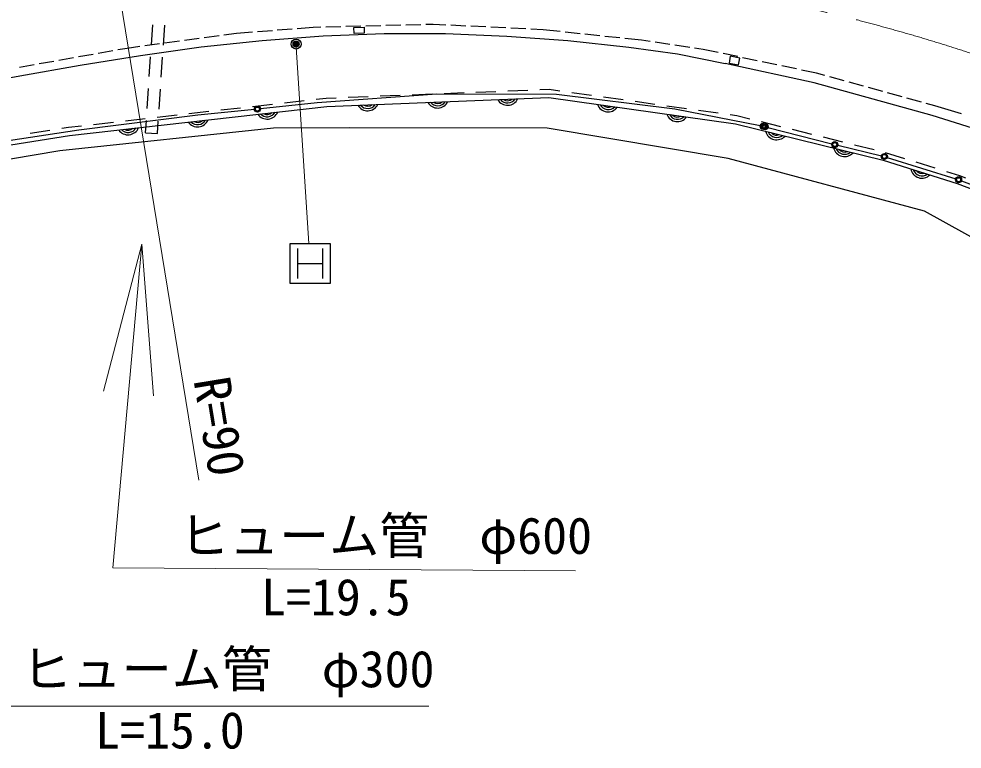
# Model space of a CAD drawing. Units: millimetres, scale not verified. Extents: x 40000 to 680000, y 20000 to 380000.
# Drawn here: x 355602 to 402761, y 276277 to 312770 of the extents above; entities that cross this region are included whole.
import ezdxf
from ezdxf.enums import TextEntityAlignment as Align

# ---------------------------------------------------------------- set-up
doc = ezdxf.new("R2010")
doc.units = ezdxf.units.MM
doc.header["$LTSCALE"] = 1000
doc.header["$PDMODE"] = 32
doc.header["$PDSIZE"] = 500
doc.linetypes.add('CHAIN', pattern=[18.5, 12, -1.5, 3.5, -1.5])
for name, color, linetype, lineweight in [('M-BGD', 7, 'Continuous', 25), ('M-BMK', 2, 'CHAIN', 13), ('M-STR-HTXT', 7, 'Continuous', 13), ('M-STR-STRC', 7, 'Continuous', 25)]:
    doc.layers.add(name, color=color, linetype=linetype, lineweight=lineweight)
doc.styles.add('ＭＳ ゴシック', font='')
doc.styles.get('ＭＳ ゴシック').set_extended_font_data('MS Gothic')

# ---------------------------------------------------------------- blocks, each defined once
blk = doc.blocks.new('open_arrow')
at = {"color": 0, "linetype": 'Continuous', "lineweight": -2}
blk.add_lwpolyline([(7.5, 1.25), (0, 0), (7.5, -1.25)], dxfattribs=at)

msp = doc.modelspace()

# ---------------------------------------------------------------- linework, layer by layer
at = {"layer": 'M-BGD'}
for p, q in [((362231, 311480), (362299, 312478)), ((362831, 311453), (362898, 312450)), ((369272, 312257), (368524, 312198)), ((370314, 312340), (369521, 312277)), ((370693, 312350), (370314, 312340)), ((371693, 312375), (370943, 312356)), ((372692, 312400), (371943, 312381)), ((373692, 312425), (372942, 312406)), ((374692, 312450), (373942, 312431)), ((375691, 312475), (374942, 312456)), ((376320, 312491), (375941, 312481)), ((376949, 312461), (376320, 312491)), ((377948, 312413), (377199, 312449)), ((378947, 312365), (378197, 312401)), ((379945, 312317), (379196, 312353)), ((380944, 312269), (380195, 312305)), ((381823, 312226), (381194, 312257)), ((382663, 312136), (381823, 312226)), ((364619, 311784), (363876, 311683)), ((365610, 311917), (364867, 311817)), ((366485, 312036), (365858, 311951)), ((367278, 312099), (366485, 312036)), ((368275, 312178), (367528, 312118)), ((383657, 312030), (382912, 312110)), ((384652, 311923), (383906, 312003)), ((385646, 311816), (384900, 311896)), ((386735, 311700), (385895, 311790)), ((361018, 311297), (360552, 311215)), ((361646, 311382), (361018, 311297)), ((362637, 311516), (361894, 311415)), ((363628, 311650), (362885, 311549)), ((387161, 311637), (386735, 311700)), ((388150, 311490), (387409, 311600)), ((389140, 311344), (388398, 311454)), ((389813, 311244), (389387, 311307)), ((358336, 310822), (357598, 310692)), ((359321, 310997), (358583, 310866)), ((360306, 311171), (359567, 311040)), ((362124, 309884), (362191, 310881)), ((362723, 309856), (362791, 310854)), ((390565, 311087), (389813, 311244)), ((391544, 310882), (390810, 311036)), ((392522, 310677), (391788, 310831)), ((356367, 310474), (355629, 310343)), ((357352, 310648), (356613, 310517)), ((393501, 310472), (392767, 310626)), ((394480, 310267), (393746, 310421)), ((395476, 310058), (394725, 310215)), ((395904, 309940), (395476, 310058)), ((396868, 309673), (396145, 309873)), ((397832, 309407), (397109, 309607)), ((362016, 308287), (362084, 309285)), ((362616, 308260), (362683, 309258)), ((374659, 308941), (373660, 308902)), ((376258, 309005), (375259, 308965)), ((377857, 309068), (376857, 309028)), ((379455, 309131), (378456, 309091)), ((381054, 309194), (380055, 309155)), ((382112, 309236), (381654, 309218)), ((382648, 309161), (382112, 309236)), ((384233, 308939), (383242, 309078)), ((398796, 309140), (398073, 309340)), ((399760, 308874), (399037, 309074)), ((368279, 308492), (367285, 308380)), ((369869, 308671), (368875, 308559)), ((370973, 308796), (370465, 308739)), ((371462, 308815), (370973, 308796)), ((373060, 308878), (372061, 308839)), ((385817, 308717), (384827, 308856)), ((387402, 308495), (386411, 308634)), ((400723, 308608), (400001, 308807)), ((401392, 308423), (400964, 308541)), ((402727, 308018), (401392, 308423)), ((363509, 307954), (362516, 307842)), ((365099, 308133), (364106, 308021)), ((366689, 308312), (365696, 308200)), ((388986, 308273), (387996, 308412)), ((390571, 308051), (389581, 308190)), ((391504, 307921), (391165, 307968)), ((360330, 307595), (359336, 307483)), ((361920, 307774), (360926, 307662)), ((361935, 307080), (361976, 307689)), ((362534, 307040), (362575, 307661)), ((392143, 307763), (391504, 307921)), ((393696, 307379), (392725, 307619)), ((357156, 307193), (356168, 307036)), ((358078, 307341), (357748, 307288)), ((358740, 307415), (358078, 307341)), ((361935, 307080), (362534, 307040)), ((393052, 307341), (396250, 306525)), ((395249, 306995), (394278, 307235)), ((396802, 306611), (395832, 306851)), ((396541, 306453), (398729, 305928)), ((398356, 306227), (397385, 306467)), ((399892, 305784), (398938, 306083)), ((399018, 305848), (402443, 304777)), ((401419, 305307), (400465, 305605)), ((402652, 304922), (401992, 305128)), ((402940, 304811), (402652, 304922)), ((402726, 304679), (406174, 303362)), ((369162, 299549), (369162, 301549)), ((369162, 301549), (371162, 301549)), ((371162, 301549), (371162, 299549)), ((369537, 301299), (369537, 299799)), ((370787, 301299), (370787, 299799)), ((369537, 300549), (370787, 300549)), ((371162, 299549), (369162, 299549))]:
    msp.add_line(p, q, dxfattribs=at)
for points in [[(372352, 312334), (372860, 312357), (372873, 312062), (372365, 312040)], [(391586, 310471), (391648, 310814), (391170, 310901), (391107, 310558)]]:
    msp.add_lwpolyline(points, close=True, dxfattribs=at)
for points in [[(329445, 303284), (331685, 304007), (334617, 304917), (337171, 305647), (340116, 306461), (343083, 307238), (346061, 307963), (349639, 308752), (352648, 309366), (355643, 309929), (358663, 310453), (361685, 310945), (364714, 311380), (367765, 311694), (370813, 311918), (373873, 312047), (376933, 312039), (379995, 311907), (383054, 311683), (386091, 311351), (388527, 311019), (390916, 310541)], [(401259, 307941), (395358, 309572), (390916, 310541)], [(330209, 300422), (336336, 302513), (340275, 303724), (348167, 305353), (358132, 306944), (371003, 308397), (382092, 308835)], [(382092, 308835), (391428, 307527), (398815, 305702)], [(435325, 287580), (432422, 290301), (430028, 292366), (426739, 294972), (423774, 297068), (420140, 299399), (415962, 301796), (412620, 303497), (409281, 305010), (404181, 307021), (401259, 307941)], [(382011, 307302), (372126, 307319), (368333, 307307), (357650, 306175), (346479, 304301), (340808, 303296), (330573, 299633), (329793, 299389)], [(400873, 303163), (391056, 305793), (382011, 307302)], [(398815, 305702), (402520, 304543), (406238, 303124), (411676, 300726), (415560, 298722), (418976, 296736), (423755, 293553), (425935, 291981), (427708, 290526)], [(420606, 291574), (407081, 299724), (400873, 303163)]]:
    msp.add_lwpolyline(points, dxfattribs=at)
for centre, radius in [((392907, 307379), 150), ((392907, 307379), 120), ((392907, 307379), 100), ((392907, 307379), 100), ((392907, 307379), 100), ((392907, 307379), 100), ((396395, 306488), 150), ((396395, 306488), 120), ((396395, 306488), 100), ((396395, 306488), 100), ((396395, 306488), 100), ((396395, 306488), 100), ((398875, 305893), 150), ((398875, 305893), 120), ((398875, 305893), 100), ((398875, 305893), 100), ((398875, 305893), 100), ((398875, 305893), 100), ((402586, 304733), 150), ((402586, 304733), 120), ((402586, 304733), 100), ((402586, 304733), 100), ((402586, 304733), 100), ((402586, 304733), 100)]:
    msp.add_circle(centre, radius, dxfattribs=at)
for centre, radius, start, end in [((373040, 308744), 567, 210.3342, 334.1892), ((373040, 308744), 453, 218.2936, 326.2298), ((373040, 308744), 340, 233.9189, 310.6044), ((376537, 308882), 567, 210.3342, 334.1892), ((376537, 308882), 453, 218.2936, 326.2298), ((376537, 308882), 340, 233.9189, 310.6044), ((380034, 309020), 567, 210.3342, 334.1892), ((380034, 309020), 453, 218.2936, 326.2298), ((380034, 309020), 340, 233.9189, 310.6044), ((385064, 308688), 567, 200.1011, 323.9561), ((385064, 308688), 453, 208.0605, 315.9968), ((385064, 308688), 340, 223.6859, 300.3714), ((368016, 308328), 567, 214.5111, 338.3661), ((368016, 308328), 453, 222.4705, 330.4067), ((368016, 308328), 340, 238.0958, 314.7813), ((388530, 308202), 567, 200.1011, 323.9561), ((388530, 308202), 453, 208.0605, 315.9968), ((388530, 308202), 340, 223.6859, 300.3714), ((364538, 307936), 567, 214.5111, 338.3661), ((364538, 307936), 453, 222.4705, 330.4067), ((364538, 307936), 340, 238.0958, 314.7813), ((361060, 307543), 567, 214.5111, 338.3661), ((361060, 307543), 453, 222.4705, 330.4067), ((361060, 307543), 340, 238.0958, 314.7813), ((393487, 307293), 567, 194.1911, 318.0461), ((393487, 307293), 453, 202.1505, 310.0867), ((393487, 307293), 340, 217.7758, 294.4613), ((396884, 306454), 567, 194.1911, 318.0461), ((396884, 306454), 453, 202.1505, 310.0867), ((396884, 306454), 340, 217.7758, 294.4613), ((400747, 305377), 567, 190.712, 314.567), ((400747, 305377), 453, 198.6714, 306.6076), ((400747, 305377), 340, 214.2967, 290.9822)]:
    msp.add_arc(centre, radius, start, end, dxfattribs=at)
at = {"layer": 'M-BMK'}
for centre, radius, start, end in [((375062, 225562), 90000, 44.38951, 89.45933), ((396000, 97259), 220000, 99.2684, 112.19853)]:
    msp.add_arc(centre, radius, start, end, dxfattribs=at)
at = {"layer": 'M-STR-HTXT'}
for p, q in [((364593, 289713), (360567, 314387)), ((369471, 311362), (370098, 301546))]:
    msp.add_line(p, q, dxfattribs=at)
for points in [[(361748, 301518), (360308, 285330), (383426, 285181)], [(347191, 300825), (354464, 278427), (376097, 278430)]]:
    msp.add_lwpolyline(points, dxfattribs=at)
at = {"layer": 'M-STR-STRC'}
for p, q in [((376491, 309002), (370515, 308566)), ((382476, 308988), (376491, 309002)), ((388401, 308258), (382476, 308988)), ((370515, 308566), (367678, 308279)), ((364542, 307962), (358605, 307209)), ((367379, 308249), (364542, 307962)), ((392665, 307432), (388401, 308258)), ((358605, 307209), (352876, 306333))]:
    msp.add_line(p, q, dxfattribs=at)
for centre, radius in [((369462, 311512), 150), ((369462, 311512), 120), ((369462, 311512), 90), ((369462, 311512), 60), ((369462, 311512), 30), ((369462, 311512), 20), ((367529, 308264), 150), ((367529, 308264), 120), ((367529, 308264), 100), ((367529, 308264), 100), ((367529, 308264), 100), ((367529, 308264), 100), ((392812, 307403), 150), ((392812, 307403), 120), ((392812, 307403), 100), ((392812, 307403), 100), ((392812, 307403), 100), ((392812, 307403), 100)]:
    msp.add_circle(centre, radius, dxfattribs=at)
msp.add_point((369462, 311512), dxfattribs=at)

# ---------------------------------------------------------------- block references
at = {"layer": 'M-STR-HTXT', "xscale": 1000, "yscale": 1000, "rotation": 264.9}
msp.add_blockref('open_arrow', (361748, 301518), dxfattribs=at)

# ---------------------------------------------------------------- texts
at = {"layer": 'M-STR-HTXT', "style": 'ＭＳ ゴシック'}
msp.add_text('R=90', height=1833, rotation=279.268, dxfattribs=at).set_placement((364593, 289713), align=Align.BOTTOM_RIGHT)
for s, p in [('ヒューム管\u3000φ600', (373940, 285482)), ('ヒューム管\u3000φ300', (366061, 278818))]:
    msp.add_text(s, height=1833, dxfattribs=at).set_placement(p, align=Align.BOTTOM_CENTER)
for s, p in [('L=19.5', (367707, 284795)), ('L=15.0', (359413, 278140))]:
    msp.add_text(s, height=1833, dxfattribs=at).set_placement(p, align=Align.TOP_LEFT)

doc.saveas('drawing.dxf')
